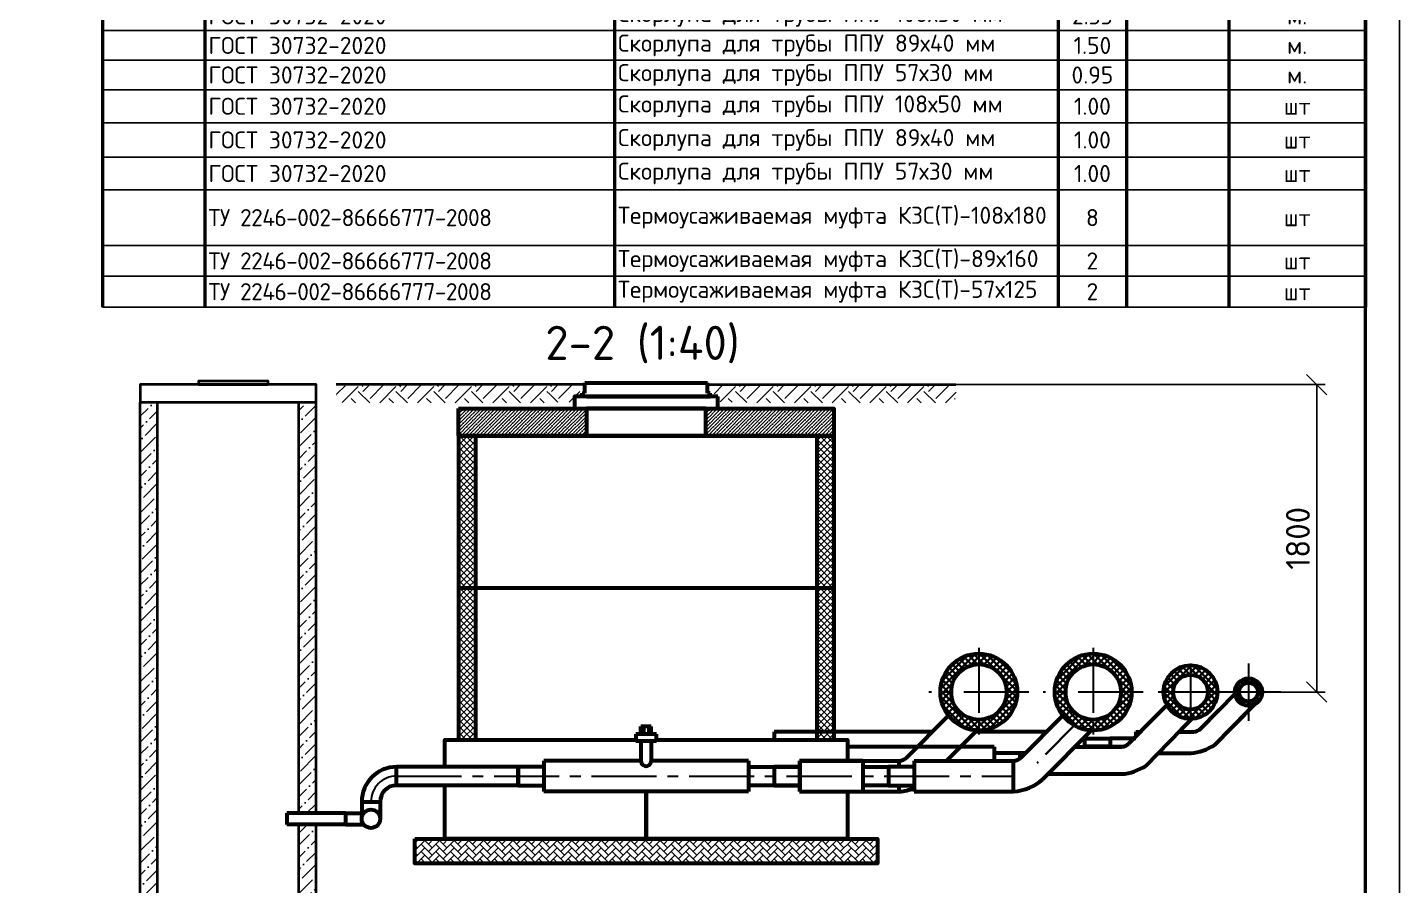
# Model space of a CAD drawing. Header units: millimetres. Extents: x 1114 to 8235, y 637 to 5441.
# Drawn here: x 4965.5 to 5166.5, y 1258 to 1383.7 of the extents above; entities that cross this region are included whole.
import ezdxf
from ezdxf.enums import TextEntityAlignment as Align

# ---------------------------------------------------------------- set-up
doc = ezdxf.new("R2010")
doc.units = ezdxf.units.MM
doc.linetypes.add('ACAD_ISO10W100', pattern=[18.5, 12, -3, 0.5, -3])
doc.linetypes.add('осевая2', pattern=[28.575, 19.05, -3.175, 3.175, -3.175])
for name, color, linetype, lineweight in [('2 Рамка обычные', 1, 'Continuous', 60), ('3 Оъекты сущ.', 7, 'Continuous', 30), ('9 Размеры на геодезии', 5, 'Continuous', 40), ('Объекты проект.', 1, 'Continuous', 80), ('Осевая', 2, 'осевая2', 30), ('Размеры на чертеже', 250, 'Continuous', 25)]:
    doc.layers.add(name, color=color, linetype=linetype, lineweight=lineweight)
doc.layers.add('рамка', color=7, linetype='Continuous')
doc.layers.add('Штриховка', color=7, linetype='Continuous')
doc.styles.add('-ISOCPEUR-', font='isocpeur.ttf')
doc.styles.add('GOST', font='gost.shx', dxfattribs={"oblique": 15})
doc.styles.get("Standard").update_dxf_attribs({"font": 'arial.ttf'})
doc.dimstyles.new('Копия(2) М 1 к 40', dxfattribs={"dimtxt": 3.5, "dimasz": 3, "dimexe": 1.25, "dimexo": 0, "dimgap": 1, "dimtad": 1, "dimdec": 0, "dimlfac": 40, "dimzin": 0, "dimdsep": 46, "dimtxsty": 'GOST', "dimblk": 'OBLIQUE', "dimcen": 5, "dimclrd": 256, "dimclre": 256, "dimclrt": 256, "dimazin": 2, "dimtfac": 1, "dimtdec": 0, "dimtmove": 0, "dimatfit": 3, "dimldrblk": 'NONE', "dimfxl": 0, "dimtolj": 1, "dimtzin": 0, "dimlwd": -1, "dimlwe": -1, "dimarcsym": 0})
pattern_1 = [(45, (-78670.4375, 366173.3094), (0, 5.52427173), [3.90625, -3.90625]), (45, (-78671.4733, 366174.345), (0, 5.52427173), [3.90625, -3.90625]), (45, (-78672.509, 366175.381), (0, 5.52427173), [3.90625, -3.90625]), (135, (-78672.509, 366176.0715), (-5.52427173, 6e-16), [3.90625, -3.90625]), (135, (-78671.4733, 366177.1073), (-5.52427173, 6e-16), [3.90625, -3.90625]), (135, (-78670.4375, 366178.143), (-5.52427173, 6e-16), [3.90625, -3.90625])]

# ---------------------------------------------------------------- blocks, each defined once
blk = doc.blocks.new('*U293')
blk.add_lwpolyline([(0, 123), (594, 123), (594, -297), (0, -297)], close=True)
at = {"const_width": 0.5}
blk.add_lwpolyline([(20, 118), (589, 118), (589, -292), (20, -292)], close=True, dxfattribs=at)
blk.add_attdef('РАЗРАБОТАЛ', text='', height=2.5).set_placement((424.5, -264.22), align=Align.MIDDLE_LEFT)
at = {"flags": 8}
for tag, height, p in [('ДАТА', 2.5, (464.07, -264.4)), ('ЛИСТ', 3, (560.39, -271.92)), ('ЛИСТОВ', 3, (577.89, -271.92))]:
    blk.add_attdef(tag, text='', height=height, dxfattribs=at).set_placement(p, align=Align.MIDDLE_CENTER)
blk.add_attdef('ПРОВЕРИЛ', (424.75, -270.73), '', height=2.5)
for tag, p in [('ТЕПЛОВЫЕ_СЕТИ_001', (489.41, -270.98)), ('ИМЯ_ЧЕРТЕЖА_001', (491.51, -285.58))]:
    blk.add_attdef(tag, p, '', height=3, dxfattribs=at)
at = {"style": '-ISOCPEUR-', "flags": 8}
blk.add_attdef('ФОРМАТ', text='', height=3, dxfattribs=at).set_placement((554.97, -294.75), align=Align.MIDDLE_CENTER)
blk = doc.blocks.new('*T152')
at = {"layer": 'Defpoints', "color": 8, "linetype": 'ByBlock', "lineweight": 0, "transparency": 16777216}
for p, q in [((0, 0), (185, 0)), ((0, 0), (0, -11)), ((185, 0), (185, -11))]:
    blk.add_line(p, q, dxfattribs=at)
at = {"layer": 'рамка', "color": 0, "lineweight": 50, "transparency": 16777216}
for p, q in [((0, -11), (185, -11)), ((0, -11), (0, -245.96)), ((15, -11), (15, -125.28)), ((75, -11), (75, -245.96)), ((140, -11), (140, -125.28)), ((150, -11), (150, -245.96)), ((165, -11), (165, -32.14)), ((185, -11), (185, -245.96)), ((0, -24.08), (185, -24.08)), ((165, -125.28), (165, -245.96)), ((15, -137.12), (15, -184.99)), ((140, -145.29), (140, -245.96)), ((15, -196.83), (15, -245.96))]:
    blk.add_line(p, q, dxfattribs=at)
at = {"layer": 'рамка', "lineweight": 30, "transparency": 16777216}
for p, q in [((0, -32.14), (15, -32.14)), ((165, -32.14), (165, -125.28)), ((140, -39.81), (165, -39.81)), ((140, -47.48), (165, -47.48)), ((140, -55.14), (165, -55.14)), ((140, -61.33), (165, -61.33)), ((140, -67.51), (165, -67.51)), ((140, -73.7), (165, -73.7)), ((140, -78.03), (165, -78.03)), ((140, -83.35), (165, -83.35)), ((140, -87.68), (165, -87.68)), ((140, -99.52), (165, -99.52)), ((140, -113.43), (165, -113.43)), ((15, -125.28), (15, -137.12)), ((140, -125.28), (165, -125.28)), ((140, -125.28), (140, -145.29)), ((15, -184.99), (15, -196.83)), ((0, -196.83), (15, -196.83))]:
    blk.add_line(p, q, dxfattribs=at)
at = {"layer": 'рамка', "color": 0, "lineweight": 25, "transparency": 16777216}
for p, q in [((15, -32.14), (185, -32.14)), ((0, -39.81), (140, -39.81)), ((165, -39.81), (185, -39.81)), ((0, -47.48), (140, -47.48)), ((165, -47.48), (185, -47.48)), ((0, -55.14), (140, -55.14)), ((165, -55.14), (185, -55.14)), ((0, -61.33), (140, -61.33)), ((165, -61.33), (185, -61.33)), ((0, -67.51), (140, -67.51)), ((165, -67.51), (185, -67.51)), ((0, -73.7), (140, -73.7)), ((165, -73.7), (185, -73.7)), ((0, -78.03), (140, -78.03)), ((165, -78.03), (185, -78.03)), ((0, -83.35), (140, -83.35)), ((165, -83.35), (185, -83.35)), ((0, -87.68), (140, -87.68)), ((165, -87.68), (185, -87.68)), ((0, -99.52), (140, -99.52)), ((165, -99.52), (185, -99.52)), ((0, -113.43), (140, -113.43)), ((165, -113.43), (185, -113.43)), ((0, -125.28), (140, -125.28)), ((165, -125.28), (185, -125.28)), ((0, -137.12), (185, -137.12)), ((0, -145.29), (185, -145.29)), ((0, -154.26), (185, -154.26)), ((0, -158.59), (185, -158.59)), ((0, -162.93), (185, -162.93)), ((0, -171.16), (185, -171.16)), ((0, -175.5), (185, -175.5)), ((0, -180.08), (185, -180.08)), ((0, -184.99), (185, -184.99)), ((15, -196.83), (185, -196.83)), ((0, -201.16), (185, -201.16)), ((0, -205.49), (185, -205.49)), ((0, -209.83), (185, -209.83)), ((0, -214.16), (185, -214.16)), ((0, -218.98), (185, -218.98)), ((0, -224.03), (185, -224.03)), ((0, -228.79), (185, -228.79)), ((0, -236.96), (185, -236.96)), ((0, -241.46), (185, -241.46)), ((0, -245.96), (185, -245.96))]:
    blk.add_line(p, q, dxfattribs=at)
at = {"layer": 'рамка', "color": 0, "transparency": 16777216, "style": '-ISOCPEUR-'}
for s, insert, char_height, width, attachment_point in [('Спецификация материалов и изделий ', (92.5, -5.5), 3, 182, 5), ('Труба 108х5,0-20 ГОСТ 20295-ППУ1-ПЭ ГОСТ 30732-2020', (75.5, -35.98), 2.5, 64, 4), ('ГОСТ 20295/ГОСТ 30732-2020^J', (15.5, -35.98), 2.5, 59, 4), ('1.00', (145, -35.98), 2.5, 9, 5), ('13.00', (157.5, -35.98), 2.5, 14, 5), ('м.', (175, -35.98), 2.5, 19, 5), ('Труба 89х4,0-20 ГОСТ 20295-ППУ1-ПЭ ГОСТ 30732-2020', (75.5, -43.64), 2.5, 64, 4), ('ГОСТ 20295/ГОСТ 30732-2020^J', (15.5, -43.64), 2.5, 59, 4), ('1.50', (145, -43.64), 2.5, 9, 5), ('10.80', (157.5, -43.64), 2.5, 14, 5), ('м.', (175, -43.64), 2.5, 19, 5), ('Труба 57х3,5-20 ГОСТ 20295-ППУ1-ПЭ ГОСТ 30732-2020', (75.5, -51.31), 2.5, 64, 4), ('ГОСТ 20295/ГОСТ 30732-2020^J', (15.5, -51.31), 2.5, 59, 4), ('1.93', (145, -51.31), 2.5, 9, 5), ('5.60', (157.5, -51.31), 2.5, 14, 5), ('м.', (175, -51.31), 2.5, 19, 5), ('\\A1;Труба {\\H0.7x;\\S108*5,0 ГОСТ 10704-91/В Ст 20 ГОСТ 10705-80 ;}', (75.5, -58.24), 2.5, 64, 4), ('ГОСТ 10704-91/ГОСТ 10705-80^J', (15.5, -58.24), 2.5, 59, 4), ('2.33', (145, -58.24), 2.5, 9, 5), ('9.38', (157.5, -58.24), 2.5, 14, 5), ('м.', (175, -58.24), 2.5, 19, 5), ('ГОСТ 10704-91/ГОСТ 10705-80^J', (15.5, -64.42), 2.5, 59, 4), ('\\A1;Труба {\\H0.7x;\\S89*4,5 ГОСТ 10704-91/В Ст 20 ГОСТ 10705-80 ;}', (75.5, -64.42), 2.5, 64, 4), ('1.50', (145, -64.42), 2.5, 9, 5), ('9.38', (157.5, -64.42), 2.5, 14, 5), ('м.', (175, -64.42), 2.5, 19, 5), ('ГОСТ 8734-75/ГОСТ 8731-74', (15.5, -70.61), 2.5, 59, 4), ('\\A1;Труба {\\H0.7x;\\S57*4,0 ГОСТ 8734-75/В Ст 20 ГОСТ 8731-74;}', (75.5, -70.61), 2.5, 64, 4), ('0.95', (145, -70.61), 2.5, 9, 5), ('5.23', (157.5, -70.61), 2.5, 14, 5), ('м.', (175, -70.61), 2.5, 19, 5), ('Отвод 90-108х6,0-Ст20', (75.5, -75.87), 2.5, 64, 4), ('39', (7.5, -75.87), 2.5, 14, 5), ('ГОСТ 17375-2001', (15.5, -75.87), 2.5, 59, 4), ('1.00', (145, -75.87), 2.5, 9, 5), ('3.60', (157.5, -75.87), 2.5, 14, 5), ('шт', (175, -75.87), 2.5, 19, 5), ('ГОСТ 17375-2001', (15.5, -80.69), 2.5, 59, 4), ('Отвод 90-89х5,5-Ст20', (75.5, -80.69), 2.5, 64, 4), ('1.00', (145, -80.69), 2.5, 9, 5), ('2.10', (157.5, -80.69), 2.5, 14, 5), ('шт', (175, -80.69), 2.5, 19, 5), ('ГОСТ 17375-2001', (15.5, -85.51), 2.5, 59, 4), ('Отвод 90-57х5,0-Ст20', (75.5, -85.51), 2.5, 64, 4), ('1.00', (145, -85.51), 2.5, 9, 5), ('0.80', (157.5, -85.51), 2.5, 14, 5), ('шт', (175, -85.51), 2.5, 19, 5), ('\\A1;Тройниковое ответвление 325х8,0/108х5,0-20 ГОСТ 10704-91-ППУ1-ПЭ ГОСТ 30732-2020', (75.5, -93.6), 2.5, 64, 4), ('42', (7.5, -93.6), 2.5, 14, 5), ('\\A1;ГОСТ 10704-91{\\A0;/ ГОСТ 30732-2020}', (15.5, -93.6), 2.5, 59, 4), ('4.00', (145, -93.6), 2.5, 9, 5), ('136.40', (157.5, -93.6), 2.5, 14, 5), ('шт', (175, -93.6), 2.5, 19, 5), ('\\A1;Тройниковое ответвление 219х7,0/89х4,5-20 ГОСТ 10704-91-ППУ1-ПЭ ГОСТ 30732-2020', (75.5, -106.47), 2.5, 64, 4), ('\\A1;ГОСТ 10704-91{\\A0;/ ГОСТ 30732-2020}', (15.5, -106.47), 2.5, 59, 4), ('1', (145, -106.47), 2.5, 9, 5), ('64.10', (157.5, -106.47), 2.5, 14, 5), ('шт', (175, -106.47), 2.5, 19, 5), ('\\A1;Тройниковое ответвление 108х5,0/57х4,0-20 ГОСТ 10704-91-ППУ1-ПЭ ГОСТ 30732-2020', (75.5, -119.36), 2.5, 64, 4), ('\\A1;ГОСТ 10704-91{\\A0;/ ГОСТ 30732-2020}', (15.5, -119.36), 2.5, 59, 4), ('1', (145, -119.36), 2.5, 9, 5), ('21.00', (157.5, -119.36), 2.5, 14, 5), ('шт', (175, -119.36), 2.5, 19, 5), ('Элемент трубопровода с кабелем вывода 325х8.0-20 {\\A1;ГОСТ 10704-91 -ППУ1-ПЭ ГОСТ 30732-2020}', (75.5, -131.2), 2.5, 64, 4), ('\\A1;ГОСТ 10704-91{\\A0;/ ГОСТ 30732-2020}', (15.5, -131.2), 2.5, 59, 4), ('4', (145, -131.2), 2.5, 10, 5), ('63.60', (157.5, -131.2), 2.5, 15, 5), ('шт', (175, -131.2), 2.5, 19, 5), ('\\A1;Кран шаровой с воздушником 108х5,0/180 ППУ-ПЭ Н=580', (75.5, -141.2), 2.5, 64, 4), ('\\A1;ГОСТ 10704-91{\\A0;/ ГОСТ 30732-2020}', (15.5, -141.2), 2.5, 59, 4), ('2', (145, -141.2), 2.5, 10, 5), ('50.00', (157.5, -141.2), 2.5, 15, 5), ('шт', (175, -141.2), 2.5, 19, 5), ('\\A1;ГОСТ 10704-91{\\A0;/ ГОСТ 30732-2020}', (15.5, -149.77), 2.5, 59, 4), ('\\A1;Кран шаровой 108х5,0/180 ППУ-ПЭ Н=290', (75.5, -149.77), 2.5, 64, 4), ('2', (145, -149.77), 2.5, 9, 5), ('31.00', (157.5, -149.77), 2.5, 14, 5), ('шт', (175, -149.77), 2.5, 19, 5), ('\\A1;ГОСТ 10704-91{\\A0;/ ГОСТ 30732-2020}', (15.5, -156.43), 2.5, 59, 4), ('\\A1;Кран шаровой 89х4,5/160 ППУ-ПЭ Н=250', (75.5, -156.43), 2.5, 64, 4), ('1', (145, -156.43), 2.5, 9, 5), ('22.00', (157.5, -156.43), 2.5, 14, 5), ('шт', (175, -156.43), 2.5, 19, 5), ('49', (7.5, -160.76), 2.5, 14, 5), ('\\A1;ГОСТ 10704-91{\\A0;/ ГОСТ 30732-2020}', (15.5, -160.76), 2.5, 59, 4), ('\\A1;Кран шаровой 57х4,0/160 ППУ-ПЭ Н=250', (75.5, -160.76), 2.5, 64, 4), ('1', (145, -160.76), 2.5, 9, 5), ('13.00', (157.5, -160.76), 2.5, 14, 5), ('шт', (175, -160.76), 2.5, 19, 5), ('Отвод 108х6,0-45°-20 ГОСТ 20295-ППУ1-ПЭ ГОСТ 30732-2020', (75.5, -167.05), 2.5, 64, 4), ('50', (7.5, -167.05), 2.5, 14, 5), ('ГОСТ 20295/ГОСТ 30732-2020^J', (15.5, -167.05), 2.5, 59, 4), ('2', (145, -167.05), 2.5, 9, 5), ('24.80', (157.5, -167.05), 2.5, 14, 5), ('шт', (175, -167.05), 2.5, 19, 5), ('51', (7.5, -173.33), 2.5, 14, 5), ('ГОСТ 17379-2001', (15.5, -173.33), 2.5, 59, 4), ('Заглушка 108х4', (75.5, -173.33), 2.5, 64, 4), ('2', (145, -173.33), 2.5, 9, 5), ('0.56', (157.5, -173.33), 2.5, 14, 5), ('шт', (175, -173.33), 2.5, 19, 5), ('52', (7.5, -177.79), 2.5, 14, 5), ('Изопрофлекс 95 А', (15.5, -177.79), 2.5, 59, 4), ('Фитинг обжимной под сварку Дн 225', (75.5, -177.79), 2.5, 64, 4), ('2', (145, -177.79), 2.5, 9, 5), ('18.70', (157.5, -177.79), 2.5, 14, 5), ('шт', (175, -177.79), 2.5, 19, 5), ('53', (7.5, -182.54), 2.5, 14, 5), ('Изопрофлекс 95 А', (15.5, -182.54), 2.5, 59, 4), ('Фитинг обжимной под сварку Дн 110', (75.5, -182.54), 2.5, 64, 4), ('2', (145, -182.54), 2.5, 9, 5), ('5.68', (157.5, -182.54), 2.5, 14, 5), ('шт', (175, -182.54), 2.5, 19, 5), ('Элемент трубопровода с кабелем вывода 108х5.0-20 {\\A1;ГОСТ 10704-91 -ППУ1-ПЭ ГОСТ 30732-2020}', (75.5, -190.91), 2.5, 64, 4), ('\\A1;ГОСТ 10704-91{\\A0;/ ГОСТ 30732-2020}', (15.5, -190.91), 2.5, 59, 4), ('2', (145, -190.91), 2.5, 9, 5), ('12.50', (157.5, -190.91), 2.5, 14, 5), ('шт', (175, -190.91), 2.5, 19, 5), ('{\\LМатериалы}', (15.5, -198.99), 2.5, 59, 4), ('{\\fISOCPEUR|b0|i0|c204|p34;\\Q0;ГОСТ 30732-2020}', (15.5, -203.33), 2.5, 59, 4), ('Скорлупа для трубы ППУ 108х50 мм', (75.5, -203.33), 2.5, 64, 4), ('2.33', (145, -203.33), 2.5, 9, 5), ('м.', (175, -203.33), 2.5, 19, 5), ('{\\fISOCPEUR|b0|i0|c204|p34;\\Q0;ГОСТ 30732-2020}', (15.5, -207.66), 2.5, 59, 4), ('Скорлупа для трубы ППУ 89х40 мм', (75.5, -207.66), 2.5, 64, 4), ('1.50', (145, -207.66), 2.5, 9, 5), ('м.', (175, -207.66), 2.5, 19, 5), ('{\\fISOCPEUR|b0|i0|c204|p34;\\Q0;ГОСТ 30732-2020}', (15.5, -211.99), 2.5, 59, 4), ('Скорлупа для трубы ППУ 57х30 мм', (75.5, -211.99), 2.5, 64, 4), ('0.95', (145, -211.99), 2.5, 9, 5), ('м.', (175, -211.99), 2.5, 19, 5), ('Скорлупа для трубы ППУ 108х50 мм', (75.5, -216.57), 2.5, 64, 4), ('{\\fISOCPEUR|b0|i0|c204|p34;\\Q0;ГОСТ 30732-2020}', (15.5, -216.57), 2.5, 59, 4), ('1.00', (145, -216.57), 2.5, 9, 5), ('шт', (175, -216.57), 2.5, 19, 5), ('{\\fISOCPEUR|b0|i0|c204|p34;\\Q0;ГОСТ 30732-2020}', (15.5, -221.5), 2.5, 59, 4), ('Скорлупа для трубы ППУ 89х40 мм', (75.5, -221.5), 2.5, 64, 4), ('1.00', (145, -221.5), 2.5, 9, 5), ('шт', (175, -221.5), 2.5, 19, 5), ('Скорлупа для трубы ППУ 57х30 мм', (75.5, -226.41), 2.5, 64, 4), ('{\\fISOCPEUR|b0|i0|c204|p34;\\Q0;ГОСТ 30732-2020}', (15.5, -226.41), 2.5, 59, 4), ('1.00', (145, -226.41), 2.5, 9, 5), ('шт', (175, -226.41), 2.5, 19, 5), ('Термоусаживаемая муфта КЗС(Т)-108х180', (75.5, -232.87), 2.5, 64, 4), ('{\\T0.95;ТУ 2246-002-86666777-2008}', (15.5, -232.87), 2.5, 59, 4), ('8', (145, -232.87), 2.5, 9, 5), ('шт', (175, -232.87), 2.5, 19, 5), ('{\\T0.95;ТУ 2246-002-86666777-2008}', (15.5, -239.21), 2.5, 59, 4), ('Термоусаживаемая муфта КЗС(Т)-89х160', (75.5, -239.21), 2.5, 64, 4), ('2', (145, -239.21), 2.5, 9, 5), ('шт', (175, -239.21), 2.5, 19, 5), ('{\\T0.95;ТУ 2246-002-86666777-2008}', (15.5, -243.71), 2.5, 59, 4), ('Термоусаживаемая муфта КЗС(Т)-57х125', (75.5, -243.71), 2.5, 64, 4), ('2', (145, -243.71), 2.5, 9, 5), ('шт', (175, -243.71), 2.5, 19, 5)]:
    blk.add_mtext(s, dxfattribs=dict(at, insert=insert, char_height=char_height, width=width, attachment_point=attachment_point))
at = {"layer": 'рамка', "color": 7, "transparency": 16777216, "char_height": 2.5, "attachment_point": 5, "style": '-ISOCPEUR-'}
for s, insert, width in [('Масса ед. кг.', (157.5, -17.54), 13), ('Приме-чание', (175, -17.54), 17), ('Поз.', (7.5, -17.54), 12), ('Обозначение', (45, -17.54), 57), ('Наименование', (107.5, -17.54), 62), ('Кол', (145, -17.54), 8), ('{\\LСтандартные изделия}', (107.5, -28.11), 64), ('33', (7.5, -35.98), 14), ('34', (7.5, -43.64), 14), ('35', (7.5, -51.31), 14), ('36', (7.5, -58.24), 14), ('37', (7.5, -64.42), 14), ('38', (7.5, -70.61), 14), ('40', (7.5, -80.69), 14), ('41', (7.5, -85.51), 14), ('43', (7.5, -106.47), 14), ('44', (7.5, -119.36), 14), ('45', (7.5, -131.2), 14), ('46', (7.5, -141.2), 14), ('47', (7.5, -149.77), 14), ('48', (7.5, -156.43), 14), ('54', (7.5, -190.91), 14)]:
    blk.add_mtext(s, dxfattribs=dict(at, insert=insert, width=width))
blk = doc.blocks.new('_Oblique')
at = {"color": 0, "linetype": 'ByBlock', "lineweight": -2}
blk.add_line((-0.5, -0.5), (0.5, 0.5), dxfattribs=at)
blk = doc.blocks.new('*D186')
at = {"transparency": 16777216}
for p, q in [((5101.56, 1331.36), (5155.65, 1331.36)), ((5154.4, 1286.36), (5154.4, 1331.36)), ((5149.15, 1286.36), (5155.65, 1286.36))]:
    blk.add_line(p, q, dxfattribs=at)
at = {"layer": 'Defpoints', "color": 0, "lineweight": 35, "transparency": 16777216}
for p in [(5101.56, 1331.36), (5154.4, 1331.36), (5149.15, 1286.36)]:
    blk.add_point(p, dxfattribs=at)
at = {"transparency": 16777216, "xscale": 3, "yscale": 3, "zscale": 3}
for p, rotation in [((5154.4, 1331.36), 90), ((5154.4, 1286.36), 270)]:
    blk.add_blockref('_Oblique', p, dxfattribs=dict(at, rotation=rotation))
at = {"lineweight": 35, "transparency": 16777216, "insert": (5151.65, 1308.86), "char_height": 3.5, "attachment_point": 5, "rotation": 90, "style": '-ISOCPEUR-'}
blk.add_mtext('\\A1;1800', dxfattribs=at)
blk = doc.blocks.new('_None')

msp = doc.modelspace()

# ---------------------------------------------------------------- hatches: boundary and pattern name
h = msp.add_hatch()
h.set_pattern_fill('ANSI36', color=256, scale=0.39375)
h.set_pattern_definition([(45, (1169.8705, 5288.4025), (0.66299547, 2.4309834), [3.12539063, -0.62507813, 0, -0.62507813])])
h.paths.add_polyline_path([(4982.056, 1242.363), (4984.556, 1242.363), (4984.556, 1328.819), (4982.056, 1328.819)])
h = msp.add_hatch()
h.set_pattern_fill('ANSI36', color=256, scale=0.39375)
h.set_pattern_definition([(45, (1197.9549, 5308.2416), (0.66299547, 2.4309834), [3.12539063, -0.62507813, 0, -0.62507813])])
h.paths.add_polyline_path([(5007.774, 1328.819), (5005.274, 1328.819), (5005.274, 1285.018), (5007.774, 1285.018)])
h.paths.add_polyline_path([(5005.274, 1268.612), (5007.774, 1268.612), (5007.774, 1285.018), (5005.274, 1285.018)])
h.paths.add_polyline_path([(5007.774, 1266.987), (5005.274, 1266.987), (5005.274, 1242.363), (5007.774, 1242.363)])
h = msp.add_hatch()
h.set_pattern_fill('ANSI35', scale=0.115)
h.set_pattern_definition([(45, (1819.39045, 716.66), (-0.51636473, 0.51636473), []), (45, (1819.9068, 716.66), (-0.51636473, 0.51636473), [0.9128125, -0.1825625, 0, -0.1825625])])
h.paths.add_polyline_path([(5047.41, 1327.862), (5045.66, 1327.862), (5028.66, 1327.862), (5028.66, 1323.862), (5047.41, 1323.862)])
h.paths.add_polyline_path([(5083.66, 1327.862), (5064.91, 1327.862), (5064.91, 1323.862), (5083.66, 1323.862)])
h = msp.add_hatch()
h.set_pattern_fill('ANSI37', scale=0.20625)
h.set_pattern_definition([(45, (1863.1377, 731.4919), (-0.46304446, 0.46304446), []), (135, (1863.1377, 731.4919), (-0.46304446, -0.46304446), [])])
h.paths.add_polyline_path([(5028.66, 1301.612), (5031.16, 1301.612), (5031.16, 1323.862), (5028.66, 1323.862)])
h.paths.add_polyline_path([(5081.16, 1301.612), (5083.66, 1301.612), (5083.66, 1323.862), (5081.16, 1323.862)])
h = msp.add_hatch()
h.set_pattern_fill('ANSI37', scale=0.20625)
h.set_pattern_definition([(45, (1863.1377, 709.2419), (-0.46304446, 0.46304446), []), (135, (1863.1377, 709.2419), (-0.46304446, -0.46304446), [])])
h.paths.add_polyline_path([(5028.66, 1279.362), (5031.16, 1279.362), (5031.16, 1301.612), (5028.66, 1301.612)])
h.paths.add_polyline_path([(5081.16, 1279.362), (5083.66, 1279.362), (5083.66, 1301.612), (5081.16, 1301.612)])
at = {"lineweight": 35}
h = msp.add_hatch(dxfattribs=at)
h.set_pattern_fill('ANSI37', color=256, scale=0.20625)
h.set_pattern_definition([(45, (2218.5747, 357.3857), (-0.46304446, 0.46304446), []), (135, (2218.5747, 357.3857), (-0.46304446, -0.46304446), [])])
h.paths.add_polyline_path([(5131.971, 1286.362, 1), (5139.846, 1286.362, 1)])
h.paths.add_polyline_path([(5138.446, 1286.362, -1), (5133.371, 1286.362, -1)], flags=16)
h.paths.add_polyline_path([(5142.408, 1286.362, 1), (5146.408, 1286.362, 1)])
h.paths.add_polyline_path([(5145.783, 1286.362, -1), (5143.033, 1286.362, -1)], flags=16)
h.paths.add_polyline_path([(5121.658, 1291.987), (5121.658, 1290.424, -0.4142136), (5125.721, 1286.362), (5127.283, 1286.362, 0.4142136)])
h.paths.add_polyline_path([(5127.283, 1286.362), (5125.721, 1286.362, -0.4142136), (5121.658, 1282.299), (5121.658, 1280.737, 0.4142136)])
h.paths.add_polyline_path([(5121.658, 1290.424), (5121.658, 1291.987, 0.4142136), (5116.033, 1286.362), (5117.596, 1286.362, -0.4142136)])
h.paths.add_polyline_path([(5117.596, 1286.362), (5116.033, 1286.362, 0.4142136), (5121.658, 1280.737), (5121.658, 1282.299, -0.4142136)])
h.paths.add_polyline_path([(5104.908, 1291.987), (5104.908, 1290.424, -0.4142136), (5108.971, 1286.362), (5110.533, 1286.362, 0.4142136)])
h.paths.add_polyline_path([(5110.533, 1286.362), (5108.971, 1286.362, -0.4142136), (5104.908, 1282.299), (5104.908, 1280.737, 0.4142136)])
h.paths.add_polyline_path([(5100.846, 1286.362), (5099.283, 1286.362, 0.4142136), (5104.908, 1280.737), (5104.908, 1282.299, -0.4142136)])
h.paths.add_polyline_path([(5104.908, 1290.424), (5104.908, 1291.987, 0.4142136), (5099.283, 1286.362), (5100.846, 1286.362, -0.4142136)])
h = msp.add_hatch()
h.set_pattern_fill('AR-HBONE', scale=0.0075)
h.set_pattern_definition([(45, (1819.39045, 716.66), (0, 1.07763073), [2.286, -0.762]), (135, (1819.9293, 717.1988), (1e-16, 1.07763073), [2.286, -0.762])])
h.paths.add_polyline_path([(5090.059, 1264.862), (5022.261, 1264.862), (5022.261, 1261.265), (5090.059, 1261.265)])
at = {"layer": 'Штриховка'}
h = msp.add_hatch(dxfattribs=at)
h.set_pattern_fill('EARTH', color=256, scale=15.625, angle=45, style=0)
h.set_pattern_definition(pattern_1)
h.paths.add_polyline_path([(5010.744, 1331.068), (5010.827, 1330.939), (5010.897, 1328.758), (5010.8, 1328.931)])
h.paths.add_polyline_path([(5015.454, 1331.21), (5010.77, 1331.199), (5010.8, 1328.732), (5015.454, 1328.691)])
h.paths.add_polyline_path([(5044.251, 1331.278), (5015.454, 1331.278), (5015.454, 1328.691), (5040.187, 1328.691)])
h.paths.add_polyline_path([(5047.176, 1331.362), (5044.605, 1331.362), (5040.187, 1328.691), (5045.304, 1328.831)])
h = msp.add_hatch(dxfattribs=at)
h.set_pattern_fill('EARTH', color=256, scale=15.625, angle=45, style=0)
h.set_pattern_definition(pattern_1)
h.paths.add_polyline_path([(5101.576, 1331.068), (5101.493, 1330.939), (5101.423, 1328.758), (5101.521, 1328.931)])
h.paths.add_polyline_path([(5096.866, 1331.21), (5101.55, 1331.199), (5101.521, 1328.732), (5096.866, 1328.691)])
h.paths.add_polyline_path([(5068.069, 1331.278), (5096.866, 1331.278), (5096.866, 1328.691), (5072.133, 1328.691)])
h.paths.add_polyline_path([(5065.144, 1331.362), (5067.716, 1331.362), (5072.133, 1328.691), (5067.016, 1328.831)])

# ---------------------------------------------------------------- linework, layer by layer
at = {"color": 5, "lineweight": 60}
for p, q in [((5055.396, 1280.186), (5055.396, 1281.299)), ((5056.16, 1281.299), (5055.396, 1281.299)), ((5055.778, 1281.299), (5055.778, 1280.186)), ((5056.924, 1281.299), (5056.16, 1281.299)), ((5056.542, 1281.299), (5056.542, 1280.186)), ((5056.924, 1280.186), (5056.924, 1281.299)), ((5056.16, 1280.186), (5054.633, 1280.186)), ((5054.633, 1280.186), (5054.633, 1279.231)), ((5054.633, 1279.231), (5057.687, 1279.231)), ((5055.396, 1279.231), (5055.396, 1276.299)), ((5057.687, 1280.186), (5056.16, 1280.186)), ((5056.924, 1279.231), (5056.924, 1276.299)), ((5057.687, 1279.231), (5057.687, 1280.186)), ((5037.41, 1275.399), (5019.601, 1275.399)), ((5019.601, 1272.699), (5019.601, 1275.399)), ((5037.41, 1275.399), (5037.41, 1272.699)), ((5037.41, 1275.399), (5037.41, 1272.699)), ((5041.16, 1275.399), (5037.41, 1275.399)), ((5037.41, 1275.399), (5037.41, 1272.699)), ((5037.41, 1275.399), (5037.41, 1272.699)), ((5037.41, 1272.699), (5037.41, 1275.399)), ((5041.16, 1276.299), (5041.16, 1271.799)), ((5055.396, 1276.299), (5041.16, 1276.299)), ((5071.16, 1276.299), (5056.924, 1276.299)), ((5071.16, 1276.299), (5071.16, 1271.799)), ((5071.16, 1275.399), (5074.91, 1275.399)), ((5074.908, 1275.397), (5074.908, 1272.697)), ((5074.908, 1275.397), (5078.658, 1275.397)), ((5074.91, 1275.399), (5074.91, 1272.699)), ((5074.91, 1275.399), (5074.91, 1272.699)), ((5074.91, 1275.399), (5074.91, 1272.699)), ((5074.91, 1275.399), (5074.91, 1272.699)), ((5087.908, 1276.299), (5078.658, 1276.297)), ((5078.658, 1276.297), (5078.658, 1271.797)), ((5087.908, 1276.299), (5087.908, 1271.799)), ((5087.908, 1275.399), (5091.658, 1275.399)), ((5091.658, 1275.399), (5091.658, 1272.699)), ((5037.41, 1272.699), (5019.601, 1272.699)), ((5037.41, 1272.699), (5041.16, 1272.699)), ((5074.91, 1272.699), (5071.16, 1272.699)), ((5078.658, 1272.697), (5074.908, 1272.697)), ((5091.658, 1272.699), (5087.908, 1272.699)), ((5071.16, 1271.799), (5041.16, 1271.799)), ((5078.658, 1271.797), (5087.908, 1271.797)), ((5012.143, 1268.612), (5003.536, 1268.612)), ((5003.536, 1268.612), (5003.536, 1266.987)), ((5012.143, 1268.612), (5012.143, 1266.987)), ((5012.143, 1268.612), (5014.773, 1268.612)), ((5014.501, 1270.299), (5014.501, 1268.612)), ((5014.501, 1270.299), (5017.201, 1270.299)), ((5017.201, 1270.299), (5017.201, 1267.799)), ((5012.143, 1266.987), (5003.536, 1266.987)), ((5012.143, 1266.987), (5014.773, 1266.987))]:
    msp.add_line(p, q, dxfattribs=at)
at = {"color": 3, "linetype": 'ACAD_ISO10W100', "lineweight": 35, "ltscale": 0.5}
msp.add_line((5118.892, 1281.464), (5112.64, 1275.159), dxfattribs=at)
at = {"color": 5, "lineweight": 60}
msp.add_circle((5015.851, 1267.799), 1.35, dxfattribs=at)
for centre, radius, start, end in [((5019.601, 1270.299), 5.1, 90, 180), ((5056.16, 1276.296), 0.764, 179.7275, 0.2725), ((5019.601, 1270.299), 2.4, 90, 180)]:
    msp.add_arc(centre, radius, start, end, dxfattribs=at)
at = {"layer": '2 Рамка обычные', "color": 7}
for p, q in [((5047.176, 1330.112), (5047.176, 1331.612)), ((5047.176, 1331.612), (5065.144, 1331.612)), ((5065.144, 1330.112), (5065.144, 1331.612)), ((5046.785, 1329.612), (5046.785, 1330.112)), ((5046.785, 1330.112), (5047.176, 1330.112)), ((5047.41, 1329.612), (5046.785, 1329.612)), ((5047.41, 1329.612), (5064.91, 1329.612)), ((5064.91, 1329.612), (5065.535, 1329.612)), ((5065.535, 1330.112), (5065.144, 1330.112)), ((5065.535, 1329.612), (5065.535, 1330.112)), ((5047.41, 1327.862), (5064.91, 1327.862)), ((5028.66, 1323.862), (5083.66, 1323.862)), ((5028.66, 1323.862), (5028.66, 1301.612)), ((5031.16, 1323.862), (5031.16, 1301.612)), ((5081.16, 1323.862), (5081.16, 1301.612)), ((5083.66, 1323.862), (5083.66, 1301.612)), ((5028.66, 1301.612), (5083.66, 1301.612)), ((5028.66, 1301.612), (5083.66, 1301.612)), ((5028.66, 1301.612), (5028.66, 1279.362)), ((5031.16, 1301.612), (5031.16, 1279.362)), ((5081.16, 1301.612), (5081.16, 1279.362)), ((5083.66, 1301.612), (5083.66, 1279.362)), ((5028.66, 1279.362), (5054.633, 1279.362)), ((5057.687, 1279.362), (5083.66, 1279.362))]:
    msp.add_line(p, q, dxfattribs=at)
for points in [[(5066.66, 1329.612), (5045.66, 1329.612), (5045.66, 1327.862), (5066.66, 1327.862)], [(5028.66, 1327.862), (5083.66, 1327.862), (5083.66, 1323.862), (5028.66, 1323.862)], [(5047.41, 1323.862), (5064.91, 1323.862), (5064.91, 1327.862), (5047.41, 1327.862)], [(5022.261, 1264.862), (5090.059, 1264.862), (5090.059, 1261.265), (5022.261, 1261.265)]]:
    msp.add_lwpolyline(points, close=True, dxfattribs=at)
for points in [[(5026.66, 1275.399), (5026.66, 1279.362), (5054.633, 1279.362)], [(5057.687, 1279.362), (5085.66, 1279.362), (5085.66, 1276.299)], [(5056.16, 1271.799), (5056.16, 1264.862), (5026.66, 1264.862), (5026.66, 1272.699)], [(5085.66, 1271.799), (5085.66, 1264.862), (5056.16, 1264.862), (5056.16, 1271.799)]]:
    msp.add_lwpolyline(points, dxfattribs=at)
at = {"layer": '9 Размеры на геодезии', "color": 0, "linetype": 'ByBlock'}
for p, q in [((5047.176, 1331.362), (5010.763, 1331.362)), ((5065.144, 1331.362), (5101.557, 1331.362)), ((4984.556, 1328.819), (5005.274, 1328.819))]:
    msp.add_line(p, q, dxfattribs=at)
for points in [[(4982.056, 1328.819), (5007.828, 1328.819), (5007.828, 1331.362), (4982.056, 1331.362)], [(4990.605, 1331.362), (5000.787, 1331.362), (5000.787, 1331.864), (4990.605, 1331.864)], [(4982.056, 1328.819), (4984.556, 1328.819), (4984.556, 1242.363), (4982.056, 1242.363)]]:
    msp.add_lwpolyline(points, close=True, dxfattribs=at)
for points in [[(5005.274, 1268.612), (5005.274, 1328.819), (5007.774, 1328.819), (5007.774, 1268.612)], [(5007.774, 1266.987), (5007.774, 1242.363), (5005.274, 1242.363), (5005.274, 1266.987)]]:
    msp.add_lwpolyline(points, dxfattribs=at)
at = {"layer": 'Объекты проект.', "color": 4, "lineweight": 60}
for p, q in [((5131.966, 1283.952), (5132.464, 1284.454)), ((5126.877, 1278.806), (5130.59, 1282.564)), ((5130.59, 1282.564), (5131.966, 1283.952)), ((5129.363, 1275.58), (5134.57, 1280.897)), ((5134.57, 1280.897), (5136.088, 1282.428)), ((5107.158, 1278.362), (5085.66, 1278.362)), ((5107.158, 1278.362), (5107.158, 1276.299)), ((5107.158, 1277.474), (5110.049, 1277.474)), ((5110.049, 1277.474), (5111.767, 1277.474)), ((5110.908, 1277.474), (5110.908, 1276.627)), ((5118.984, 1278.362), (5125.818, 1278.362)), ((5115.018, 1274.362), (5116.033, 1274.362)), ((5116.033, 1274.362), (5125.837, 1274.362))]:
    msp.add_line(p, q, dxfattribs=at)
at = {"layer": 'Объекты проект.', "color": 6, "lineweight": 60, "true_color": 0xff00ff}
for p, q in [((5140.086, 1283.716), (5142.427, 1286.086)), ((5142.309, 1281.52), (5145.348, 1284.596)), ((5137.251, 1280.846), (5140.086, 1283.716)), ((5139.474, 1278.65), (5144.371, 1283.607)), ((5098.055, 1280.537), (5074.91, 1280.537)), ((5074.91, 1280.537), (5074.91, 1279.362)), ((5114.804, 1280.537), (5104.392, 1280.537)), ((5127.908, 1280.537), (5127.908, 1279.85)), ((5127.908, 1280.537), (5128.587, 1280.537)), ((5134.222, 1280.542), (5136.332, 1280.544)), ((5139.474, 1278.65), (5141.536, 1280.737)), ((5120.408, 1279.798), (5120.408, 1278.362)), ((5120.408, 1279.537), (5124.158, 1279.537)), ((5127.908, 1279.537), (5124.158, 1279.537)), ((5124.158, 1279.537), (5124.158, 1278.412)), ((5124.158, 1279.537), (5124.158, 1278.412)), ((5124.158, 1278.412), (5120.408, 1278.412)), ((5124.158, 1278.412), (5126.175, 1278.412)), ((5131.165, 1277.42), (5135.948, 1277.432))]:
    msp.add_line(p, q, dxfattribs=at)
at = {"layer": 'Объекты проект.', "lineweight": 60}
for p, q in [((5100.442, 1282.944), (5094.294, 1276.743)), ((5104.599, 1280.745), (5100.191, 1276.299)), ((5078.66, 1276.299), (5093.255, 1276.299)), ((5093.239, 1275.399), (5093.235, 1276.299)), ((5093.255, 1271.799), (5093.251, 1272.699)), ((5078.66, 1271.799), (5093.255, 1271.799))]:
    msp.add_line(p, q, dxfattribs=at)
at = {"layer": 'Объекты проект.', "color": 5, "lineweight": 60}
for p, q in [((5117.19, 1282.944), (5111.042, 1276.743)), ((5121.347, 1280.745), (5114.238, 1273.575)), ((5074.91, 1275.399), (5074.91, 1272.699)), ((5078.66, 1275.399), (5074.91, 1275.399)), ((5074.91, 1275.399), (5074.91, 1272.699)), ((5078.66, 1276.299), (5078.66, 1271.799)), ((5091.658, 1275.399), (5091.658, 1272.699)), ((5095.408, 1275.399), (5091.658, 1275.399)), ((5091.658, 1275.399), (5091.658, 1272.699)), ((5095.408, 1276.299), (5110.003, 1276.299)), ((5095.408, 1276.299), (5095.408, 1271.799)), ((5110.003, 1271.799), (5109.983, 1276.299)), ((5074.91, 1272.699), (5078.66, 1272.699)), ((5091.658, 1272.699), (5095.408, 1272.699)), ((5095.408, 1272.283), (5095.408, 1271.799)), ((5095.408, 1271.799), (5110.003, 1271.799))]:
    msp.add_line(p, q, dxfattribs=at)
at = {"layer": 'Объекты проект.', "lineweight": 60}
for radius in [5.625, 4.062]:
    msp.add_circle((5104.908, 1286.362), radius, dxfattribs=at)
at = {"layer": 'Объекты проект.', "color": 5, "lineweight": 60}
for radius in [5.625, 4.062]:
    msp.add_circle((5121.658, 1286.362), radius, dxfattribs=at)
at = {"layer": 'Объекты проект.', "color": 4, "lineweight": 60}
for radius in [3.938, 2.538]:
    msp.add_circle((5135.908, 1286.362), radius, dxfattribs=at)
at = {"layer": 'Объекты проект.', "color": 6, "lineweight": 60, "true_color": 0xff00ff}
for radius in [2, 1.375]:
    msp.add_circle((5144.408, 1286.362), radius, dxfattribs=at)
for centre, radius, start, end in [((5136.292, 1282.123), 1.579, 271.43253, 314.05879), ((5135.507, 1284.422), 7.003, 273.60635, 304.50033)]:
    msp.add_arc(centre, radius, start, end, dxfattribs=at)
at = {"layer": 'Объекты проект.', "color": 4, "lineweight": 60}
for centre, radius, start, end in [((5125.778, 1279.94), 1.579, 271.43253, 314.05879), ((5125.397, 1281.351), 7.003, 273.60635, 304.50033)]:
    msp.add_arc(centre, radius, start, end, dxfattribs=at)
at = {"layer": 'Объекты проект.', "lineweight": 60}
for centre, radius, start, end in [((5093.196, 1277.878), 1.579, 271.43253, 314.05879), ((5092.814, 1278.789), 7.003, 273.60635, 291.7411)]:
    msp.add_arc(centre, radius, start, end, dxfattribs=at)
at = {"layer": 'Объекты проект.', "color": 5, "lineweight": 60}
for centre, radius, start, end in [((5109.944, 1277.878), 1.579, 271.43253, 314.05879), ((5109.562, 1278.789), 7.003, 273.60635, 311.88497)]:
    msp.add_arc(centre, radius, start, end, dxfattribs=at)
at = {"layer": 'Осевая', "color": 3, "ltscale": 0.5}
for p, q in [((5104.91, 1292.851), (5104.91, 1279.872)), ((5121.658, 1292.851), (5121.658, 1279.872)), ((5135.908, 1290.562), (5135.908, 1282.162)), ((5144.409, 1290.562), (5144.409, 1282.162)), ((5112.235, 1286.362), (5097.582, 1286.362)), ((5128.983, 1286.362), (5114.33, 1286.362)), ((5140.649, 1286.362), (5131.165, 1286.362)), ((5149.15, 1286.362), (5139.667, 1286.362)), ((5019.601, 1274.049), (5109.993, 1274.049))]:
    msp.add_line(p, q, dxfattribs=at)
msp.add_arc((5019.601, 1270.299), 3.75, 90, 180, dxfattribs=at)

# ---------------------------------------------------------------- block references
msp.add_blockref('*T152', (4976.54, 1588.682))
at = {"layer": 'Размеры на чертеже', "lineweight": 90}
msp.add_blockref('*U293', (4572.54, 1470.682), dxfattribs=at)

# ---------------------------------------------------------------- texts
at = {"layer": '3 Оъекты сущ.', "style": '-ISOCPEUR-'}
msp.add_text('2-2 (1:40)', height=5, dxfattribs=at).set_placement((5055.629, 1337.48), align=Align.MIDDLE_CENTER)

# ---------------------------------------------------------------- dimensions: what is measured, and where the dimension line sits
at = {"color": 18, "lineweight": 35, "true_color": 0x000000}
dim = msp.add_linear_dim(base=(5154.397, 1331.362), p1=(5149.15, 1286.362), p2=(5101.557, 1331.362), angle=90, dimstyle='Копия(2) М 1 к 40', override={"dimtxsty": '-ISOCPEUR-'}, dxfattribs=at)
dim.commit()
dim.dimension.update_dxf_attribs({"geometry": '*D186', "text_midpoint": (5151.647, 1308.862)})

doc.saveas('drawing.dxf')
